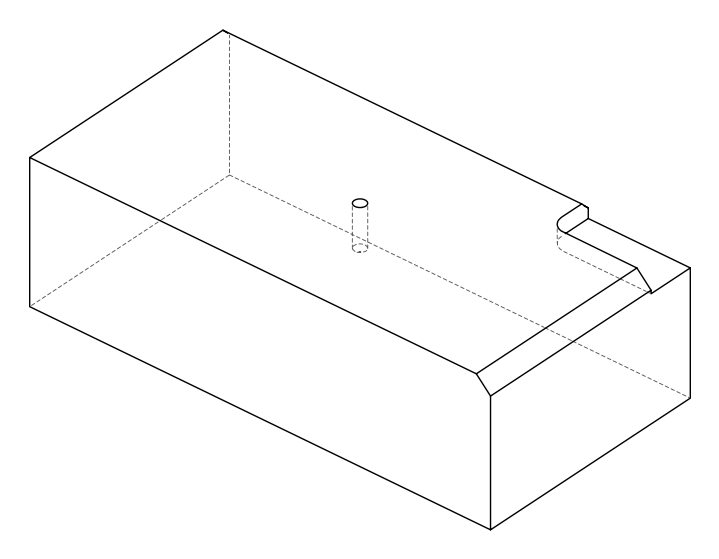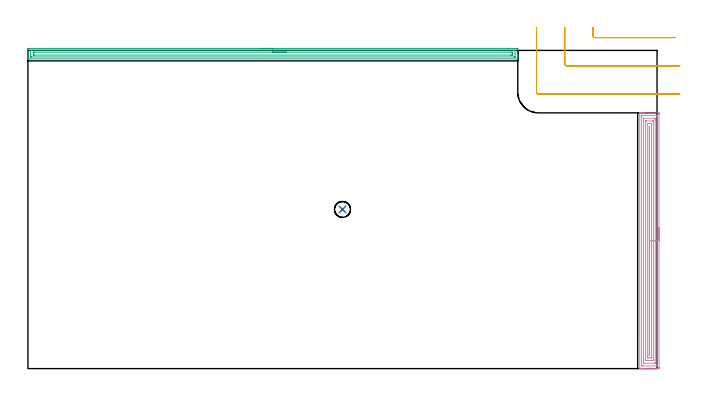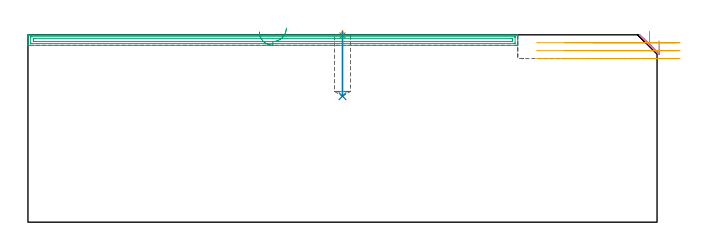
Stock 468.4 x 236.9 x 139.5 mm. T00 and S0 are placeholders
(PLAN: 5 operations, 3 tool changes, 20.8 min)
(1 SPOT_DRILL | STEP1POCKET | NXT0321_9005460120000 | 0.03 min | 2 mm3)
(2 DRILL_BLIND_HOLE_INTO_CENTER | STEP1POCKET | UGT0301_229 | 0.19 min | 4796 mm3)
(3 AREA_MILL | FG_CHAMFER_SURFACE | UGT0205_001 | 8.97 min | 11234 mm3)
(4 AREA_MILL_1 | FG_CHAMFER_SURFACE_1 | UGT0205_001 | 9.32 min | 20482 mm3)
(5 MILL_CORNER_NOTCH_RECTANGULAR | CORNER_NOTCH_RECTANGULAR | UGT0201_006 | Follow Part, ap 7, ae 75% | 2.24 min | 83574 mm3)
(TOOL NXT0321_9005460120000 | NC Spot Drill, 142deg, 12mm, Carbide, Uncoated | D12 PA142 FL30 Z2)
(TOOL UGT0301_229 | Twist Drill 11.9 mm | D11.9 PA118 FL100 Z2)
(TOOL UGT0205_001 | Chamfer Mill 20 x 3 x 45 deg. | D20 FL50 Z2)
(TOOL UGT0201_006 | End Mill 28 mm | D28 FL25 Z2)
(OP 1 SPOT_DRILL)
G17 G21 G94 G90
T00 M6
G54
G17 G0 G90 X234.2 Y118.5 S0 M3
G43 Z149.5 H0
G94 G81 G98 Z138.988 F250. R142.5
G80
M5
M2
(OP 2 DRILL_BLIND_HOLE_INTO_CENTER)
G17 G21 G94 G90
T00 M6
G54
G17 G0 G90 X234.2 Y118.5 S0 M3
G43 Z149.5 H0
G94 G81 G98 Z93.8 F250. R141.5
G80
M5
M2
(OP 3 AREA_MILL)
G17 G21 G94 G90
T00 M6
G54
G17 G0 G90 X172.35 Y238.4 S1061 M3
G43 Z149.5 H0
Z141.7
G94 G1 X172.388 Z140.829 F250.
X172.502 Z139.964
X172.691 Z139.112
X172.953 Z138.28
X173.287 Z137.474
X173.69 Z136.7
X174.158 Z135.964
X174.69 Z135.272
X175.279 Z134.629
X175.922 Z134.04
X176.614 Z133.509
X177.35 Z133.04
X178.124 Z132.637
X178.93 Z132.303
X179.762 Z132.041
X180.613 Z131.852
X181.478 Z131.738
X182.35 Z131.7
X364.086 Y238.399 Z131.701
X364.481 Y238.396 Z131.702
X364.69 Y238.392 Z131.705
X364.7 Y238.009 Z132.088
Y233.623 Z136.471
Y233.074 Z137.022
Y232.746 Z137.35
Y232.197 Z137.899
Y231.868 Z138.226
Y231.211 Z138.888
Y230.893 Z139.206
X364.698 Y230.745 Z139.348
X364.69 Y230.602 Z139.488
X364.533 Y230.6 Z139.5
X0.167
X0.01 Y230.602 Z139.488
X0.002 Y230.745 Z139.348
X0. Y230.893 Z139.206
Y231.211 Z138.888
Y231.868 Z138.226
Y233.074 Z137.023
Y233.623 Z136.471
Y237.734 Z132.363
X0.003 Y238.009 Z132.088
X0.01 Y238.392 Z131.705
X0.219 Y238.397 Z131.702
X0.614 Y238.4 Z131.7
X182.35
Y236.986 Z133.114
X362.3 Y236.985 Z133.115
X362.45 Y236.984 Z133.116
X362.652 Y236.979 Z133.121
X362.691 Y236.975 Z133.125
X362.695 Y236.947 Z133.153
X362.698 Y236.917 Z133.183
X362.7 Y236.739 Z133.361
X362.699 Y232.222 Z137.878
X362.697 Y232.117 Z137.983
X362.691 Y232.048 Z138.052
X362.686 Y232.021 Z138.079
X362.671 Y232.019 Z138.081
X362.3 Y232.015 Z138.085
X362.152 Y232.014 Z138.086
X2.4 Y232.015 Z138.085
X2.25 Y232.016 Z138.084
X2.048 Y232.021 Z138.079
X2.009 Y232.025 Z138.075
X2.005 Y232.053 Z138.047
X2.002 Y232.083 Z138.017
X2. Y232.261 Z137.839
X2.001 Y236.778 Z133.322
X2.003 Y236.883 Z133.217
X2.009 Y236.952 Z133.148
X2.014 Y236.979 Z133.121
X2.029 Y236.981 Z133.119
X2.4 Y236.985 Z133.115
X2.548 Y236.986 Z133.114
X182.35
Y235.571 Z134.529
X359.621
X360.32 Y235.568 Z134.532
X360.514 Y235.564 Z134.536
X360.69 Y235.553 Z134.547
X360.695 Y235.377 Z134.723
X360.699 Y235.196 Z134.904
X360.7 Y234.5 Z135.6
Y234.318 Z135.782
X360.695 Y233.623 Z136.477
X360.693 Y233.447 Z136.653
X360.514 Y233.435 Z136.665
X359.817 Y233.43 Z136.67
X359.621 Y233.429 Z136.671
X5.079
X4.38 Y233.432 Z136.668
X4.186 Y233.435 Z136.665
X4.01 Y233.447 Z136.653
X4.005 Y233.623 Z136.477
X4.001 Y233.804 Z136.296
X4. Y234.5 Z135.6
Y234.682 Z135.418
X4.005 Y235.377 Z134.723
X4.007 Y235.553 Z134.547
X4.186 Y235.564 Z134.536
X4.882 Y235.57 Z134.53
X5.079 Y235.571 Z134.529
X182.35
X183.222 Z134.567
X184.086 Z134.68
X184.938 Z134.869
X185.77 Z135.132
X186.576 Z135.465
X187.35 Z135.868
X188.086 Z136.337
X188.778 Z136.868
X189.421 Z137.457
X190.01 Z138.101
X190.541 Z138.793
X191.01 Z139.529
X191.413 Z140.302
X191.747 Z141.108
X192.009 Z141.94
X192.198 Z142.792
X192.312 Z143.657
X192.35 Z144.529
G0 Z149.5
M5
M2
(OP 4 AREA_MILL_1)
G17 G21 G94 G90
T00 M6
G54
G17 G0 G90 X469.9 Y105.2 S1061 M3
G43 Z149.5 H0
Z135.1
G94 G1 Y105.162 Z134.228 F250.
Y105.048 Z133.364
Y104.859 Z132.512
Y104.597 Z131.68
Y104.263 Z130.874
Y103.86 Z130.1
Y103.391 Z129.364
Y102.86 Z128.672
Y102.271 Z128.029
Y101.628 Z127.44
Y100.936 Z126.909
Y100.2 Z126.44
Y99.426 Z126.037
Y98.62 Z125.703
Y97.788 Z125.441
Y96.936 Z125.252
Y96.072 Z125.138
Y95.2 Z125.1
Y0.953
X469.899 Y0.605 Z125.101
X469.894 Y0.067 Z125.103
X469.892 Y0.008 Z125.106
X469.359 Y0. Z125.638
X458.705 Z136.289
X458.132 Z136.865
X457.817 Z137.179
X457.244 Z137.752
X456.929 Z138.066
X456.298 Z138.701
X455.884 Z139.115
X455.534 Z139.456
X455.502 Y0.009 Z139.488
X455.5 Y0.159 Z139.5
Y190.241
X455.504 Y190.346 Z139.49
X455.532 Y190.387 Z139.46
X455.541 Y190.39 Z139.451
X455.885 Y190.4 Z139.115
X456.298 Z138.702
X456.929 Z138.066
X458.132 Z136.864
X458.705 Z136.289
X468.757 Z126.24
X469.359 Y190.396 Z125.638
X469.891 Y190.392 Z125.106
X469.894 Y190.333 Z125.104
X469.899 Y189.795 Z125.101
X469.9 Y189.251 Z125.1
Y95.2
X468.486 Z126.514
X468.485 Y2.375 Z126.515
X468.471 Y2.01 Z126.529
X467.97 Y2.001 Z127.03
X457.817 Y2. Z137.183
X457.315 Y2.001 Z137.685
X456.929 Y2.01 Z138.071
X456.915 Y2.39 Z138.085
X456.914 Y2.404 Z138.086
X456.915 Y188.025 Z138.085
X456.929 Y188.39 Z138.071
X457.43 Y188.399 Z137.57
X467.583 Y188.4 Z127.417
X468.085 Y188.399 Z126.915
X468.471 Y188.39 Z126.529
X468.485 Y188.01 Z126.515
X468.486 Y187.996 Z126.514
Y95.2
X467.072 Z127.928
X467.071 Y4.08 Z127.929
X467.068 Y4.034 Z127.932
X467.066 Y4.017 Z127.934
X467.041 Y4.01 Z127.959
X466.868 Y4.001 Z128.132
X458.705 Y4. Z136.295
X458.531 Y4.002 Z136.469
X458.416 Y4.006 Z136.584
X458.335 Y4.012 Z136.665
X458.332 Y4.049 Z136.668
X458.33 Y4.174 Z136.67
X458.329 Y4.552 Z136.671
X458.328 Y5.067 Z136.672
Y186.225
X458.329 Y186.32 Z136.671
X458.332 Y186.366 Z136.668
X458.334 Y186.383 Z136.666
X458.359 Y186.39 Z136.641
X458.532 Y186.399 Z136.468
X466.695 Y186.4 Z128.305
X466.869 Y186.398 Z128.131
X466.984 Y186.394 Z128.016
X467.065 Y186.388 Z127.935
X467.067 Y186.351 Z127.933
X467.07 Y186.225 Z127.93
X467.071 Y185.847 Z127.929
X467.072 Y185.333 Z127.928
Y95.2
X465.657 Z129.343
Y6.852
X465.653 Y6.115 Z129.347
X465.65 Y6.014 Z129.35
X465.555 Y6.009 Z129.445
X465.343 Y6.004 Z129.657
X464.92 Y6. Z130.08
X464.879 Z130.121
X460.44 Z134.56
X460.042 Y6.002 Z134.958
X459.843 Y6.006 Z135.157
X459.751 Y6.01 Z135.249
X459.749 Y6.078 Z135.251
X459.743 Y6.7 Z135.257
Y6.852
Y183.548
X459.747 Y184.285 Z135.253
X459.749 Y184.386 Z135.251
X459.845 Y184.391 Z135.155
X460.057 Y184.396 Z134.943
X460.48 Y184.4 Z134.52
X460.521 Z134.479
X464.96 Z130.04
X465.358 Y184.398 Z129.642
X465.557 Y184.394 Z129.443
X465.649 Y184.39 Z129.351
X465.651 Y184.322 Z129.349
X465.657 Y183.7 Z129.343
Y183.548
Y95.2
X464.243 Z130.757
Y8.424
X464.242 Y8.212 Z130.758
X464.239 Y8.07 Z130.761
X464.236 Y8.023 Z130.764
X464.227 Y8.01 Z130.773
X464.19 Y8.007 Z130.81
X464.032 Y8.002 Z130.968
X463.777 Y8. Z131.223
X462.001 Z132.999
X461.368 Y8.007 Z133.632
X461.164 Y8.01 Z133.836
X461.159 Y8.424 Z133.841
X461.158 Y8.636 Z133.842
X461.157 Y181.976 Z133.843
X461.158 Y182.188 Z133.842
X461.161 Y182.33 Z133.839
X461.164 Y182.377 Z133.836
X461.173 Y182.39 Z133.827
X461.21 Y182.393 Z133.79
X461.368 Y182.398 Z133.632
X461.623 Y182.4 Z133.377
X463.399 Y182.399 Z131.601
X464.032 Y182.393 Z130.968
X464.236 Y182.39 Z130.764
X464.241 Y181.976 Z130.759
X464.242 Y181.763 Z130.758
X464.243 Y95.2 Z130.757
X462.829 Z132.171
Y10.738
X462.827 Y10.421 Z132.173
X462.825 Y10.198 Z132.175
X462.822 Y10.031 Z132.178
X462.666 Y10.009 Z132.334
X462.588 Y10.01 Z132.412
X462.578 Y10.017 Z132.422
X462.575 Y10.042 Z132.425
X462.573 Y10.103 Z132.427
X462.571 Y10.421 Z132.429
Y10.68
X462.572 Y179.661 Z132.428
X462.574 Y179.979 Z132.426
X462.578 Y180.237 Z132.422
X462.584 Y180.39 Z132.416
X462.729 Y180.395 Z132.271
X462.812 Y180.39 Z132.188
X462.822 Y180.383 Z132.178
X462.825 Y180.358 Z132.175
X462.827 Y180.297 Z132.173
X462.829 Y179.979 Z132.171
Y179.662
Y95.2
Y94.328 Z132.209
Y93.463 Z132.323
Y92.612 Z132.512
Y91.78 Z132.774
Y90.974 Z133.108
Y90.2 Z133.511
Y89.464 Z133.98
Y88.772 Z134.511
Y88.129 Z135.1
Y87.54 Z135.743
Y87.008 Z136.435
Y86.54 Z137.171
Y86.137 Z137.945
Y85.803 Z138.751
Y85.541 Z139.583
Y85.352 Z140.435
Y85.238 Z141.3
Y85.2 Z142.171
G0 Z149.5
M5
M2
(OP 5 MILL_CORNER_NOTCH_RECTANGULAR)
G17 G21 G94 G90
T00 M6
G54
G17 G0 G90 X420.7 Y253.9 S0 M3
G43 Z149.5 H0
Z133.6
G94 G1 Y250.9 F250.
Y247.794 F500.
G3 X422.094 Y246.4 R1.4
G1 X478.683
X481.683 F250.
G0 Z149.5
X399.7 Y253.9
Z133.6
G1 Y250.9
Y226.794 F500.
G3 X401.094 Y225.4 R1.4
G1 X482.4
X485.4 F250.
G0 Z149.5
X378.7 Y253.9
Z133.6
G1 Y250.9
Y205.794 F500.
G3 X380.094 Y204.4 R1.4
G1 X482.4
X485.4 F250.
G0 Z149.5
X420.7 Y253.9
Z127.7
G1 Y250.9
Y247.794 F500.
G3 X422.094 Y246.4 R1.4
G1 X478.683
X481.683 F250.
G0 Z149.5
X399.7 Y253.9
Z127.7
G1 Y250.9
Y226.794 F500.
G3 X401.094 Y225.4 R1.4
G1 X482.4
X485.4 F250.
G0 Z149.5
X378.7 Y253.9
Z127.7
G1 Y250.9
Y205.794 F500.
G3 X380.094 Y204.4 R1.4
G1 X482.4
X485.4 F250.
G0 Z149.5
X420.7 Y253.9
Z121.8
G1 Y250.9
Y247.793 F500.
G3 X422.093 Y246.4 R1.4
G1 X478.683
X481.683 F250.
G0 Z149.5
X399.7 Y253.9
Z121.8
G1 Y250.9
Y226.794 F500.
G3 X401.094 Y225.4 R1.4
G1 X482.4
X485.4 F250.
G0 Z149.5
X378.7 Y253.9
Z121.8
G1 Y250.9
Y205.794 F500.
G3 X380.094 Y204.4 R1.4
G1 X482.4
X485.4 F250.
G0 Z149.5
M5
M2
